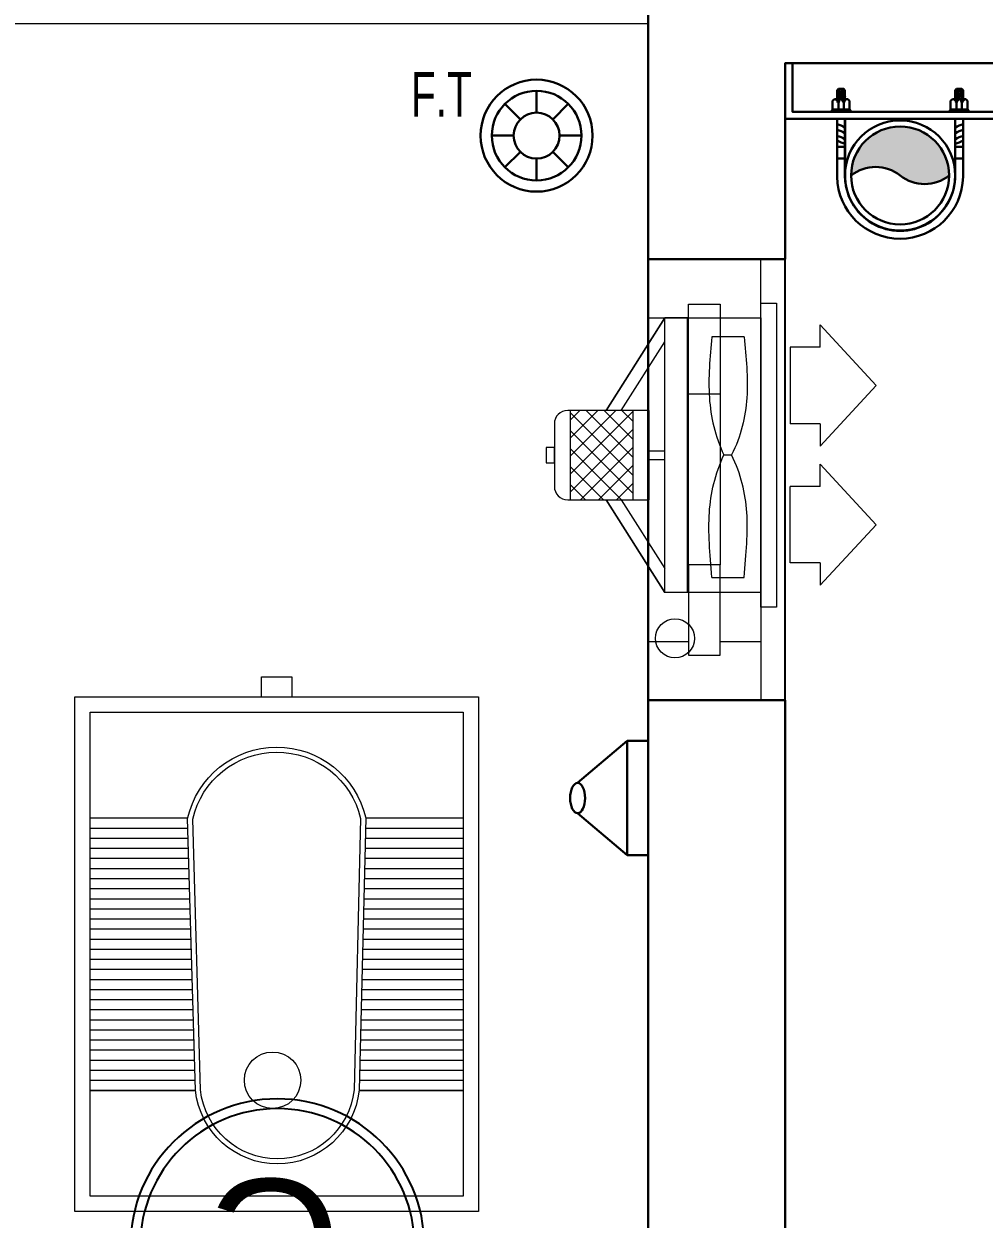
# Model space of a CAD drawing. Header units: millimetres. Extents: x 27934 to 36355, y -8056 to 1263.
# Drawn here: x 33214 to 34194, y -4021 to -2802 of the extents above; entities that cross this region are included whole.
import ezdxf

# ---------------------------------------------------------------- set-up
doc = ezdxf.new("R2010")
doc.units = ezdxf.units.MM
doc.header["$MEASUREMENT"] = 0
for name, color, linetype in [('_CarpetFSI', 191, 'Continuous'), ('_ResiFSI', 190, 'Continuous'), ('_Window', 115, 'Continuous'), ('Pantry 1', 4, 'Continuous'), ('SH- WWP', 92, 'Continuous')]:
    doc.layers.add(name, color=color, linetype=linetype)
for name, color, linetype, lineweight in [('A-GLAZ', 54, 'Continuous', 5), ('A-GLAZ-FRAM', 74, 'Continuous', 5), ('column no.', 183, 'Continuous', 13), ('FUR', 9, 'Continuous', 9), ('PP-TOILET 3', 8, 'Continuous', 30), ('SH - ANGLE SUPPORT', 7, 'Continuous', 30), ('SH - CWS', 180, 'Continuous', 30), ('SH-CEILING ROSE', 150, 'Continuous', 30), ('SH-Ele-EX fan', 3, 'Continuous', 20), ('SH-EQUIP.', 250, 'Continuous', 5), ('WALL A', 7, 'Continuous', 5)]:
    doc.layers.add(name, color=color, linetype=linetype, lineweight=lineweight)
doc.styles.add('ARIAL', font='')
doc.styles.add('S2', font='romans.shx', dxfattribs={"width": 0.65, "height": 4})
doc.styles.get('ARIAL').set_extended_font_data('Arial Baltic')

# ---------------------------------------------------------------- blocks, each defined once
blk = doc.blocks.new('GHGHGHGHG')
at = {"layer": 'SH-Ele-EX fan', "linetype": 'Continuous', "ltscale": 500}
h = blk.add_hatch(dxfattribs=at)
h.set_pattern_fill('ANSI37', color=186, scale=50, style=0)
h.set_pattern_definition([(45, (0, 0), (-4.419417382415921, 4.419417382415921), []), (135, (0, 0), (-4.419417382415921, -4.419417382415921), [])])
h.paths.add_polyline_path([(420432.4064390729, -531716.9546413815), (420432.4064390729, -531686.2395410772), (420388.4932031097, -531686.2395410772), (420388.4932031097, -531716.9546413815)])
at = {"layer": 'SH-Ele-EX fan', "color": 214, "ltscale": 9}
for p, q in [((420346.4890404545, -531594.2106859656), (420376.2630094965, -531566.8113549128)), ((420406.0369785384, -531594.2106859656), (420376.2630094965, -531566.8113549128)), ((420414.8626636466, -531594.2106859656), (420444.6366326886, -531566.8113549128)), ((420474.4106017304, -531594.2106859656), (420444.6366326886, -531566.8113549128)), ((420357.4725030041, -531594.2106859656), (420346.4890404545, -531594.2106859656)), ((420357.4725030041, -531594.2106859656), (420357.4725030041, -531609.0751712518)), ((420395.0535159889, -531594.2106859656), (420406.0369785384, -531594.2106859656)), ((420395.0535159889, -531594.2106859656), (420395.0535159889, -531609.0751712518)), ((420425.8461261961, -531594.2106859656), (420414.8626636466, -531594.2106859656)), ((420425.8461261961, -531594.2106859656), (420425.8461261961, -531609.0751712518)), ((420463.4271391809, -531594.2106859656), (420463.4271391809, -531609.0751712518)), ((420463.4271391809, -531594.2106859656), (420474.4106017304, -531594.2106859656)), ((420357.4725030041, -531609.0751712518), (420395.0535159889, -531609.0751712518)), ((420463.4271391809, -531609.0751712518), (420425.8461261961, -531609.0751712518)), ((420477.970260135, -531659.4554395654), (420477.9702601399, -531670.624248451))]:
    blk.add_line(p, q, dxfattribs=at)
at = {"layer": 'SH-Ele-EX fan', "color": 214, "linetype": 'Continuous', "ltscale": 150}
for p, q in [((420350.3287843679, -531647.478165561), (420350.3287843679, -531631.5995032534)), ((420468.5756484956, -531631.5995032534), (420468.5756484956, -531647.478165561)), ((420410.5150882476, -531641.5751135609), (420410.5150882476, -531637.5701088322)), ((420342.9293820476, -531659.4554395654), (420342.9293820476, -531670.624248451)), ((420342.9293820476, -531670.624248451), (420477.970260135, -531670.624248451)), ((420342.9293820476, -531670.624248451), (420388.4932031097, -531699.3998413909)), ((420388.4932031072, -531699.3998413909), (420342.9293820426, -531670.624248451)), ((420388.4932031072, -531692.0456539125), (420354.7252927661, -531670.624248451)), ((420408.3175811724, -531678.257505347), (420408.3175811724, -531670.624248451)), ((420412.5820610125, -531678.257505347), (420412.5820610125, -531670.624248451)), ((420477.970260135, -531670.624248451), (420432.4064390729, -531699.3998413909)), ((420432.4064390752, -531699.3998413909), (420477.9702601399, -531670.624248451)), ((420432.4064390752, -531692.0456539125), (420466.1743494164, -531670.624248451))]:
    blk.add_line(p, q, dxfattribs=at)
at = {"layer": 'SH-Ele-EX fan', "color": 7, "linetype": 'Continuous', "ltscale": 150}
for p, q in [((420388.4932031097, -531686.2395410772), (420432.4064390729, -531686.2395410772)), ((420388.4932031097, -531716.9546413815), (420432.4064390729, -531716.9546413815))]:
    blk.add_line(p, q, dxfattribs=at)
at = {"layer": 'SH-Ele-EX fan', "color": 214, "linetype": 'Continuous', "ltscale": 150}
for points in [[(420335.6976473459, -531623.4828358546), (420485.2019948391, -531623.4828358546), (420485.2019948391, -531615.7455411532), (420335.6976473459, -531615.7455411532)], [(420342.9293820476, -531659.4554395654), (420477.970260135, -531659.4554395654), (420477.970260135, -531623.4828197615), (420342.9293820476, -531623.4828197615)], [(420406.6680469715, -531724.936677111), (420414.2315952135, -531724.936677111), (420414.2315952135, -531728.993611794), (420406.6680469715, -531728.993611794)]]:
    blk.add_lwpolyline(points, close=True, dxfattribs=at)
blk.add_lwpolyline([(420388.4932031097, -531678.257505347), (420432.4064390729, -531678.257505347), (420432.4064390729, -531718.3892405976, -0.4142135623730951), (420425.8590025594, -531724.936677111), (420395.040639623, -531724.936677111, -0.4142135623730951), (420388.4932031097, -531718.3892405976)], format="xyb", close=True, dxfattribs=at)
for points, knots in [([(420350.3287843679, -531631.5995032534), (420362.3416087761, -531630.6379936412), (420381.9459636057, -531628.7563306447), (420401.1347518517, -531633.1099383135), (420410.5150882452, -531637.8310977714)], [0, 0, 0, 0, 12.20658272796199, 23.88813873768205, 23.88813873768205, 23.88813873768205, 23.88813873768205]), ([(420468.5756484956, -531631.5995032534), (420458.5580334064, -531630.6379936412), (420438.9536785745, -531628.7563306447), (420419.7648903309, -531633.1099383135), (420410.5150882476, -531637.8310977714)], [0, 0, 0, 0, 12.20658272796199, 23.88813873768205, 23.88813873768205, 23.88813873768205, 23.88813873768205]), ([(420350.3287843679, -531647.478165561), (420362.3416087737, -531648.4396751731), (420381.9459636057, -531650.3213381695), (420401.1347518517, -531645.9677305009), (420410.5150882476, -531641.5751135609)], [0, 0, 0, 0, 12.20658272796199, 23.88813873690169, 23.88813873690169, 23.88813873690169, 23.88813873690169]), ([(420468.5756484956, -531647.478165561), (420458.5580334089, -531648.4396751731), (420438.9536785745, -531650.3213381695), (420419.7648903309, -531645.9677305009), (420410.5150882476, -531641.5751135609)], [0, 0, 0, 0, 12.20658272796199, 23.88813873690169, 23.88813873690169, 23.88813873690169, 23.88813873690169])]:
    blk.add_open_spline(points, degree=3, knots=knots, dxfattribs=at)
blk = doc.blocks.new('hghghghgh')
at = {"layer": 'SH-CEILING ROSE', "linetype": 'Continuous'}
for p, q in [((-359.1171013209423, 3797.889272118148), (-362.0771996723525, 3794.400169456945)), ((-356.9883975041485, 3797.889272118148), (-354.0282991526801, 3794.400169457062)), ((-362.0771996723525, 3792.935033747243), (-362.0771996723525, 3794.400169456945)), ((-362.0771996723525, 3794.400169456945), (-354.0282991526801, 3794.400169457062)), ((-354.0282991526801, 3794.400169457062), (-354.0282991526801, 3792.935033747359)), ((-362.0771996723525, 3792.935033747243), (-354.0282991526801, 3792.935033747359))]:
    blk.add_line(p, q, dxfattribs=at)
blk.add_ellipse((-358.0527494125454, 3797.889272118148), major_axis=(-1.064351908396929, 0), ratio=0.4924001524089995, dxfattribs=at)
blk = doc.blocks.new('*U219')
at = {"lineweight": 0}
for p, q in [((2.339999999999918, 2.25), (15.2686956484726, 2.25)), ((5.399999999999976, 0.6300000000001093), (12.20869564847266, 0.6300000000001093)), ((12.20869564847266, -0.6299999999996544), (5.399999999999976, -0.6299999999996544)), ((15.2686956484726, -2.25), (2.339999999999918, -2.25))]:
    blk.add_line(p, q, dxfattribs=at)
at = {"layer": 'A-GLAZ-FRAM', "lineweight": 0}
for points in [[(0, 2.25), (0, -2.25), (2.339999999999918, -2.25), (2.339999999999918, -0.6299999999996544), (1.799999999999954, -0.6299999999996544), (1.799999999999954, 0.6300000000001093), (2.339999999999918, 0.6300000000001093), (2.339999999999918, 2.25)], [(17.60869564847263, 2.25), (17.60869564847263, -2.25), (15.2686956484726, -2.25), (15.2686956484726, -0.6299999999996544), (15.80869564847268, -0.6299999999996544), (15.80869564847268, 0.6300000000001093), (15.2686956484726, 0.6300000000001093), (15.2686956484726, 2.25)], [(1.799999999999954, -0.6299999999996544), (1.799999999999954, 0.6300000000001093), (5.399999999999976, 0.6300000000001093), (5.399999999999976, -0.6299999999996544)], [(15.80869564847268, -0.6299999999996544), (15.80869564847268, 0.6300000000001093), (12.20869564847266, 0.6300000000001093), (12.20869564847266, -0.6299999999996544)]]:
    blk.add_lwpolyline(points, close=True, dxfattribs=at)
blk = doc.blocks.new('A$C254E4782')
for p, q in [((17.49999444885475, 36.03851918775399), (17.49999444885475, 48.12499849696905)), ((18.74999444885475, 36.00830785786639), (18.74999444885475, 48.12499849696905)), ((19.99999444885475, 35.97809652797879), (19.99999444885475, 48.12499849696905)), ((21.24999444885475, 35.94788519809117), (21.24999444885475, 48.12499849696905)), ((22.49999444885475, 35.91767386820357), (22.49999444885475, 48.12499849696905)), ((23.74999444885475, 35.88746253831596), (23.74999444885475, 48.12499849696905)), ((24.99999444885475, 35.85725120842835), (24.99999444885475, 48.12499849696905)), ((26.24999444885475, 35.82703987853984), (26.24999444885475, 48.12499849696905)), ((27.49999444885475, 35.79682854865222), (27.49999444885475, 48.12499849696905)), ((28.74999444885475, 35.76661721876462), (28.74999444885475, 48.12499849696905)), ((29.99999444885475, 35.73640588887611), (29.99999444885475, 48.12499849696905)), ((31.24999444885475, 35.7061945589885), (31.24999444885475, 48.12499849696905)), ((32.49999444885475, 35.6759832291009), (32.49999444885475, 48.12499849696905)), ((33.74999444885475, 35.64577189921329), (33.74999444885475, 48.12499849696905)), ((34.99999444885475, 35.61556056932568), (34.99999444885475, 48.12499849696905)), ((36.24999444885475, 35.58534923943807), (36.24999444885475, 48.12499849696905)), ((37.49999444885475, 35.55513790955047), (37.49999444885475, 48.12499849696905)), ((38.74999444885475, 35.52492657966195), (38.74999444885475, 48.12499849696905)), ((39.99999444885475, 35.49471524977434), (39.99999444885475, 48.12499849696905)), ((41.24999444885474, 35.46450391988674), (41.24999444885474, 48.12499849696905)), ((42.49999444885474, 35.43429258999822), (42.49999444885474, 48.12499849696905)), ((43.74999444885474, 35.40408126011062), (43.74999444885474, 48.12499849696905)), ((44.99999444885474, 35.37386993022301), (44.99999444885474, 48.12499849696905)), ((46.24999444885474, 35.34365860033541), (46.24999444885474, 48.12499849696905)), ((47.49999444885474, 35.3134472704478), (47.49999444885474, 48.12499849696905)), ((48.74999444885474, 35.28323594056019), (48.74999444885474, 48.12499849696905)), ((49.99999444885474, 35.25302461067258), (49.99999444885474, 48.12499849696905)), ((51.24999444885474, 48.12499849696905), (51.24999444885474, 35.22281328078407)), ((51.24999444885474, 35.22281328078407), (51.24999444885474, 48.12499849696905)), ((47.49999444885474, 1.874998496969054), (47.49999444885474, 14.83872151525611)), ((48.74999444885474, 1.874998496969054), (48.74999444885474, 14.87384161262071)), ((49.99999444885474, 1.874998496969054), (49.99999444885474, 14.90896170998439)), ((51.24999444885474, 1.874998496969054), (51.24999444885474, 14.94408180734899)), ((51.24999444885474, 14.94408180734899), (51.24999444885474, 1.874998496969054)), ((17.49999444885475, 1.874998496969054), (17.49999444885475, 13.9958391785176)), ((18.74999444885475, 1.874998496969054), (18.74999444885475, 14.03095927588219)), ((19.99999444885475, 1.874998496969054), (19.99999444885475, 14.06607937324588)), ((21.24999444885475, 1.874998496969054), (21.24999444885475, 14.10119947061048)), ((22.49999444885475, 1.874998496969054), (22.49999444885475, 14.13631956797417)), ((23.74999444885475, 1.874998496969054), (23.74999444885475, 14.17143966533877)), ((24.99999444885475, 1.874998496969054), (24.99999444885475, 14.20655976270245)), ((26.24999444885475, 1.874998496969054), (26.24999444885475, 14.24167986006614)), ((27.49999444885475, 1.874998496969054), (27.49999444885475, 14.27679995743074)), ((28.74999444885475, 1.874998496969054), (28.74999444885475, 14.31192005479443)), ((29.99999444885475, 1.874998496969054), (29.99999444885475, 14.34704015215902)), ((31.24999444885475, 1.874998496969054), (31.24999444885475, 14.38216024952271)), ((32.49999444885475, 1.874998496969054), (32.49999444885475, 14.41728034688731)), ((33.74999444885475, 1.874998496969054), (33.74999444885475, 14.452400444251)), ((34.99999444885475, 1.874998496969054), (34.99999444885475, 14.48752054161559)), ((36.24999444885475, 1.874998496969054), (36.24999444885475, 14.52264063897928)), ((37.49999444885475, 1.874998496969054), (37.49999444885475, 14.55776073634388)), ((38.74999444885475, 1.874998496969054), (38.74999444885475, 14.59288083370757)), ((39.99999444885475, 1.874998496969054), (39.99999444885475, 14.62800093107216)), ((41.24999444885474, 1.874998496969054), (41.24999444885474, 14.66312102843585)), ((42.49999444885474, 1.874998496969054), (42.49999444885474, 14.69824112579954)), ((43.74999444885474, 1.874998496969054), (43.74999444885474, 14.73336122316414)), ((44.99999444885474, 1.874998496969054), (44.99999444885474, 14.76848132052782)), ((46.24999444885474, 1.874998496969054), (46.24999444885474, 14.80360141789242))]:
    blk.add_line(p, q)
for points in [[(2.499994448854748, 49.99999849696905), (66.24999444885474, 49.99999849696905), (66.24999444885474, -1.5030309441e-06), (2.499994448854748, -1.5030309441e-06)], [(4.374994448854748, 48.12499849696905), (64.37499444885474, 48.12499849696905), (64.37499444885474, 1.874998496969054), (4.374994448854748, 1.874998496969054)]]:
    blk.add_lwpolyline(points, close=True)
for points in [[(17.49988090996543, 36.03967911757809), (51.23776079433561, 35.22426614245706, -0.8999825525545267), (51.23795568109494, 14.942600892683), (17.5789300829731, 13.97683063351451, -0.7993920029036632)], [(17.56448329225372, 35.41177803453685), (51.1968596149502, 34.59891498174056, -0.8976893033926607), (51.19566134029287, 15.56780189568326), (17.63984007885688, 14.60499285352034, -0.793494440757531), (17.56448329225372, 35.41177803453685)]]:
    blk.add_lwpolyline(points, format="xyb", close=True)
blk.add_lwpolyline([(2.499994448854748, 23.12499849696906), (-5.5511452501e-06, 23.12499849696906), (-5.5511452501e-06, 26.87499849696906), (2.499994448854748, 26.87499849696906)])
at = {"lineweight": 0, "ltscale": 60}
blk.add_circle((50, 24.5), 3.5, dxfattribs=at)
blk = doc.blocks.new('GFDGRET')
at = {"layer": 'SH-EQUIP.', "linetype": 'Continuous', "lineweight": -3, "ltscale": 0.6}
for points in [[(-31254564.05112095, -21982861), (-31254575.75109099, -21982861), (-31254575.75109099, -21982828.60005996), (-31254484.36954786, -21982828.60005996)], [(-31254361.63045215, -21982828.60005996), (-31254270.25036367, -21982828.60005996), (-31254270.25036367, -21982856.30002998), (-31254281.95033369, -21982856.30002998)], [(-31254564.05112095, -21982861), (-31254564.05112095, -21982840.30002997), (-31254281.95033369, -21982840.30002997), (-31254281.95033369, -21982856.30002998)]]:
    blk.add_lwpolyline(points, dxfattribs=at)
for points in [[(-31254564.04821168, -21982861), (-31254599.55703292, -21982861), (-31254599.55703292, -21982856.30002998), (-31254564.04821168, -21982856.30002998)], [(-31254281.95033369, -21982861), (-31254246.44151245, -21982861), (-31254246.44151245, -21982856.30002998), (-31254281.95033369, -21982856.30002998)]]:
    blk.add_lwpolyline(points, close=True, dxfattribs=at)
for radius in [150, 140]:
    blk.add_circle((-31254423, -21982692), radius, dxfattribs=at)
at = {"layer": 'SH-EQUIP.', "linetype": 'Continuous', "lineweight": 40, "ltscale": 0.6, "insert": (-31255388.67415942, -21982757.13968022, -3.439272632e-06), "char_height": 131.25, "width": 2198.979320042568, "attachment_point": 7, "style": 'ARIAL'}
blk.add_mtext('\\pxi6.860571;\\fArial Baltic|b0|i0|c186|p34;\\C8;G', dxfattribs=at)
blk = doc.blocks.new('ft')
at = {"layer": 'Pantry 1', "color": 4, "lineweight": 30}
for p, q in [((375736.5640482833, 228355.4213645283), (375736.5640482832, 228356.2985302448)), ((375735.9113771082, 228355.1510192758), (375735.2911272818, 228355.7712691021)), ((375737.2167194585, 228355.1510192758), (375737.8369692847, 228355.7712691022)), ((375735.6410318556, 228354.4983481006), (375734.7638661393, 228354.4983481006)), ((375737.4870647109, 228354.4983481007), (375738.3642304275, 228354.4983481007)), ((375735.9113771082, 228353.8456769255), (375735.291127282, 228353.2254270992)), ((375737.2167194585, 228353.8456769255), (375737.8369692848, 228353.2254270992)), ((375736.5640482833, 228353.575331673), (375736.5640482833, 228352.6981659566))]:
    blk.add_line(p, q, dxfattribs=at)
for radius in [2.25022768011874, 1.800182144094993, 0.923016427672627]:
    blk.add_circle((375736.5640482833, 228354.4983481007), radius, dxfattribs=at)
at = {"layer": 'Pantry 1', "color": 4, "linetype": 'Continuous', "lineweight": 13, "insert": (375733.9643462751, 228357.0588413651), "char_height": 1.800182144094993, "attachment_point": 3, "style": 'S2'}
blk.add_mtext_dynamic_manual_height_columns('{\\fArial|b0|i0|c0|p0;F.T}', width=3.387824005469537, gutter_width=20, heights=[0], dxfattribs=at)
blk = doc.blocks.new('*X189')
at = {"color": 0}
for p, q in [((113.6040440224238, 341.4692042597887), (113.7240518539459, 341.5892120913109)), ((113.7279130090329, 341.4162965511011), (114.3176786467903, 342.0060621888587)), ((113.8423566890578, 341.3539635358294), (114.318169125598, 341.8297759723697)), ((113.9481308900426, 341.2829610415177), (114.3186596044057, 341.6534897558808)), ((114.0456951115147, 341.2037485676931), (114.3191500832134, 341.4772035393919)), ((114.1352787081868, 341.1165554690687), (114.3196405620211, 341.3009173229029)), ((114.2169109186877, 341.0214109842728), (114.3201310408288, 341.1246311064139)), ((114.2904245531791, 340.9181479234677), (114.3206215196365, 340.948344889925))]:
    blk.add_line(p, q, dxfattribs=at)
blk = doc.blocks.new('TRT4GGTRE')
at = {"layer": 'SH - ANGLE SUPPORT'}
for p, q in [((154081.540486655, -180740.7262974611), (154081.540486655, -180743.092725369)), ((154081.8604866549, -180740.802078369), (154081.8604866549, -180743.092725369)), ((154086.3597522933, -180740.802078369), (154086.3597522933, -180743.092725369)), ((154086.6797522933, -180740.7262974611), (154086.6797522933, -180743.092725369)), ((154081.540486655, -180741.4749398156), (154081.8604866549, -180741.4749398156)), ((154086.6797522932, -180741.4749398156), (154086.3597522933, -180741.4749398156)), ((154086.6797522933, -180741.4749398156), (154086.3597522933, -180741.4749398156)), ((154081.8701048977, -180741.9560694413), (154081.5501048977, -180741.9560694413)), ((154086.3501340505, -180741.9560694413), (154086.6701340505, -180741.9560694413)), ((154086.3501340506, -180741.9560694413), (154086.6701340505, -180741.9560694413)), ((154081.3165921845, -180743.3876655077), (154081.3165921845, -180743.4481062725)), ((154081.3165921845, -180743.4481062725), (154081.3492787396, -180743.4807928277)), ((154082.0512349068, -180743.4807928277), (154081.3492787396, -180743.4807928277)), ((154081.3538431125, -180743.4856753421), (154081.3538431125, -180743.828190477)), ((154081.3538431125, -180743.828190477), (154081.4283449685, -180743.902692333)), ((154081.5924720167, -180743.4807928277), (154081.5924720167, -180743.7509832642)), ((154081.8077229476, -180743.7515630471), (154081.8077229476, -180743.4807928277)), ((154082.0463523924, -180743.828190477), (154081.9718505363, -180743.902692333)), ((154082.0839214619, -180743.4481062725), (154082.0463523924, -180743.4856753421)), ((154082.0463523924, -180743.4856753421), (154082.0463523924, -180743.828190477)), ((154082.0839214619, -180743.3876655077), (154082.0839214619, -180743.4481062725)), ((154086.1360876546, -180743.3876655077), (154086.1360876546, -180743.4481062725)), ((154086.1360876546, -180743.4481062725), (154086.1736567241, -180743.4856753421)), ((154086.1687742097, -180743.4807928277), (154086.8707303768, -180743.4807928277)), ((154086.1736567241, -180743.4856753421), (154086.1736567241, -180743.828190477)), ((154086.1736567241, -180743.828190477), (154086.2481585801, -180743.902692333)), ((154086.4122861688, -180743.7515630471), (154086.4122861688, -180743.4807928277)), ((154086.6275370997, -180743.4807928277), (154086.6275370997, -180743.7509832642)), ((154086.866166004, -180743.828190477), (154086.791664148, -180743.902692333)), ((154086.866166004, -180743.4856753421), (154086.866166004, -180743.828190477)), ((154086.9034169319, -180743.4481062725), (154086.8707303768, -180743.4807928277)), ((154086.9034169319, -180743.3876655077), (154086.9034169319, -180743.4481062725)), ((154081.9718505363, -180743.902692333), (154081.4283449685, -180743.902692333)), ((154081.5400619592, -180744.2663159005), (154081.5926847665, -180744.3189387079)), ((154081.5400977525, -180744.2663516938), (154081.5400977525, -180743.902692333)), ((154081.8074749451, -180744.3189387079), (154081.5926847665, -180744.3189387079)), ((154081.8600977524, -180744.2663159005), (154081.8074749451, -180744.3189387079)), ((154081.8600977524, -180744.2663159005), (154081.8600977524, -180743.902692333)), ((154086.2481585801, -180743.902692333), (154086.791664148, -180743.902692333)), ((154086.359911364, -180744.2663159005), (154086.359911364, -180743.902692333)), ((154086.359911364, -180744.2663159005), (154086.4125341714, -180744.3189387079)), ((154086.4125341714, -180744.3189387079), (154086.6273243499, -180744.3189387079)), ((154086.6799471572, -180744.2663159005), (154086.6273243499, -180744.3189387079)), ((154086.679911364, -180744.2663516938), (154086.679911364, -180743.902692333))]:
    blk.add_line(p, q, dxfattribs=at)
at = {"layer": 'SH - ANGLE SUPPORT', "lineweight": 30, "ltscale": 30}
for centre, radius, start, end in [((154084.1101194741, -180740.7727785457), 2.570053173803585, 1.03628795968503, 178.9637120403146), ((154084.1101194742, -180740.772725372), 2.249999999973498, 358.9648763292033, 180.8913035842266)]:
    blk.add_arc(centre, radius, start, end, dxfattribs=at)
at = {"layer": 'SH - ANGLE SUPPORT', "extrusion": (0, 0, -1)}
for centre, major_axis, ratio, start_param, end_param in [((154081.3994711736, -180741.6298041989), (0.549993854861411, -0.549993854861411), 0.9999999996759106, 0.1632660789177474, 0.6092701062911134), ((154082.0802867934, -180743.1199703323), (0.7483036439644577, -0.7483036439644576), 0.9999999996438161, 3.391710508016508, 3.722963248035298), ((154082.4085461014, -180743.036900811), (0.674373949063994, -0.674373949063993), 0.9999995311078937, 3.304858807647168, 3.314800786626883), ((154081.3994711736, -180741.8779424273), (0.549993854861411, -0.549993854861411), 0.9999999996759106, 0.1632660789177474, 0.6092701062911134), ((154081.3994711736, -180742.1095377948), (0.5499938549968599, 0.5499938549968602), 0.9999999998192924, 1.734062405631684, 2.180066432849109), ((154082.4085461014, -180743.2850390394), (0.6743742929851421, 0.6743742929851421), 0.9999995182274329, 4.875654981974259, 4.885596952032631), ((154082.4085461014, -180743.5166344069), (0.6743742929851421, 0.6743742929851421), 0.9999995182274329, 4.875654981974259, 4.885596952032631), ((154086.1629696164, -180743.6788267256), (0.1836427452739943, 0.1836427452739944), 0.9999999999368011, 1.061026314300614, 1.819612572087615), ((154086.6627839327, -180743.6788267256), (0.1836427452988981, -0.1836427452988981), 0.9999999997967158, 1.317026384534139, 2.080566339229509), ((154086.4063042436, -180743.7212493187), (0.1574100662167231, -0.1574100662167231), 0.9999999999492623, -0.658116682002386, 0.1674448601525973), ((154086.8770220686, -180743.6788267256), (0.1836427452739944, -0.1836427452739943), 0.9999999999368007, 1.321980081502176, 2.080566339289176), ((154086.7802985962, -180743.8268833415), (0.32020012842279, 0.3202001284227902), 0.9999999999894765, 2.954778906716736, 3.562597790718143), ((154086.7576511525, -180743.8303758869), (0.3609602731301515, -0.3609602731301514), 0.9999999993591623, 1.329768371849386, 1.678717008354283), ((154086.7343442434, -180743.8692472037), (0.3609602733034911, -0.3609602733034911), 0.9999999989039782, 1.329768371954896, 1.608853964501181), ((154086.7870771743, -180743.7297032397), (0.3174102309503291, 0.3174102309503292), 0.9999999999057578, 2.957247137292501, 3.531377346265892), ((154086.7889227197, -180743.7747725208), (0.2498462547944095, 0.2498462547944096), 0.9999999997529782, 3.071035399997783, 3.556541279237201), ((154086.4241821007, -180744.5428009486), (0.1705916081115296, -0.1705916081115296), 0.9999999983057128, 4.117982481353084, 4.309006795747404), ((154086.4593586034, -180744.3608134762), (0.0704988428573968, 0.0704988428573968), 0.9999999987001684, 5.845023447389594, 6.635131607982422), ((154086.481670248, -180744.3866108442), (0.1348098848379323, -0.1348098848379323), 0.999999999983239, 4.157022774639242, 5.034816392521291), ((154086.8799438566, -180743.5310681783), (0.3609602734330845, -0.3609602734330845), 0.9999999985248336, 1.329768372018399, 1.54079884775981), ((154086.4897804378, -180744.2849772299), (0.1344147606365146, 0.1344147606365146), 0.9999999999432047, 5.728383428853866, 6.607487426847042), ((154086.5115142749, -180744.278477102), (0.1705916076887824, 0.1705916076887824), 0.9999999996600234, 5.688778807204156, 6.270402491439438), ((154086.5697817139, -180744.2046219232), (0.1705916076496874, 0.1705916076496874), 0.9999999997602936, 5.688778807250682, 5.971833700119642)]:
    blk.add_ellipse(centre, major_axis=major_axis, ratio=ratio, start_param=start_param, end_param=end_param, dxfattribs=at)
at = {"layer": 'SH - ANGLE SUPPORT'}
for centre, major_axis, ratio, start_param, end_param in [((154086.1399521548, -180743.1199703323), (-0.7483036439644577, -0.7483036439644576), 0.9999999996438161, 3.391710508016508, 3.722963248035298), ((154086.1399521549, -180743.1199703323), (-0.7483036439644577, -0.7483036439644576), 0.9999999996438161, 3.391710508016508, 3.722963248035298), ((154085.8116928468, -180743.036900811), (-0.674373949063994, -0.674373949063993), 0.9999995311078937, 3.304858807647168, 3.314800786626883), ((154085.8116928468, -180743.036900811), (-0.674373949063994, -0.674373949063993), 0.9999995311078937, 3.304858807647168, 3.314800786626883), ((154086.8207677746, -180741.6298041989), (-0.549993854861411, -0.549993854861411), 0.9999999996759106, 0.1632660789177474, 0.6092701062911134), ((154086.8207677747, -180741.6298041989), (-0.549993854861411, -0.549993854861411), 0.9999999996759106, 0.1632660789177474, 0.6092701062911134), ((154085.8116928468, -180743.2850390394), (-0.6743742929851421, 0.6743742929851421), 0.9999995182274329, 4.875654981974259, 4.885596952032631), ((154085.8116928468, -180743.2850390394), (-0.6743742929851421, 0.6743742929851421), 0.9999995182274329, 4.875654981974259, 4.885596952032631), ((154085.8116928468, -180743.5166344069), (-0.6743742929851421, 0.6743742929851421), 0.9999995182274329, 4.875654981974259, 4.885596952032631), ((154085.8116928468, -180743.5166344069), (-0.6743742929851421, 0.6743742929851421), 0.9999995182274329, 4.875654981974259, 4.885596952032631), ((154086.8207677746, -180741.8779424273), (-0.549993854861411, -0.549993854861411), 0.9999999996759106, 0.1632660789177474, 0.6092701062911134), ((154086.8207677747, -180741.8779424273), (-0.549993854861411, -0.549993854861411), 0.9999999996759106, 0.1632660789177474, 0.6092701062911134), ((154086.8207677746, -180742.1095377948), (-0.5499938549968599, 0.5499938549968602), 0.9999999998192924, 1.734062405631684, 2.180066432849109), ((154086.8207677747, -180742.1095377948), (-0.5499938549968599, 0.5499938549968602), 0.9999999998192924, 1.734062405631684, 2.180066432849109), ((154081.3429870478, -180743.6788267256), (-0.1836427452739944, -0.1836427452739943), 0.9999999999368007, 1.321980081502176, 2.080566339289176), ((154081.8137048728, -180743.7212493187), (-0.1574100662167231, -0.1574100662167231), 0.9999999999492623, -0.658116682002386, 0.1674448601525973), ((154081.5572251838, -180743.6788267256), (-0.1836427452988981, -0.1836427452988981), 0.9999999997967158, 1.317026384534139, 2.080566339229509), ((154082.0570395, -180743.6788267256), (-0.1836427452739943, 0.1836427452739944), 0.9999999999368011, 1.061026314300614, 1.819612572087615), ((154081.6502274026, -180744.2046219232), (-0.1705916076496874, 0.1705916076496874), 0.9999999997602936, 5.688778807250682, 5.971833700119642), ((154081.7084948415, -180744.278477102), (-0.1705916076887822, 0.1705916076887826), 0.9999999996600234, 5.688778807204156, 6.270402491439438), ((154081.7302286786, -180744.2849772299), (-0.1344147606365146, 0.1344147606365146), 0.9999999999432047, 5.728383428853866, 6.607487426847042), ((154081.7383388685, -180744.3866108442), (-0.1348098848379323, -0.1348098848379323), 0.999999999983239, 4.157022774639242, 5.034816392521291), ((154081.3400652599, -180743.5310681783), (-0.3609602734330845, -0.3609602734330845), 0.9999999985248336, 1.329768372018399, 1.54079884775981), ((154081.4310863967, -180743.7747725208), (-0.2498462547944095, 0.2498462547944096), 0.9999999997529782, 3.071035399997783, 3.556541279237201), ((154081.760650513, -180744.3608134762), (-0.0704988428573968, 0.0704988428573968), 0.9999999987001684, 5.845023447389594, 6.635131607982422), ((154081.4329319422, -180743.7297032397), (-0.3174102309503291, 0.3174102309503292), 0.9999999999057578, 2.957247137292501, 3.531377346265892), ((154081.4397105203, -180743.8268833415), (-0.32020012842279, 0.3202001284227902), 0.9999999999894765, 2.954778906716736, 3.562597790718143), ((154081.7958270158, -180744.5428009486), (-0.1705916081115296, -0.1705916081115296), 0.9999999983057128, 4.117982481353084, 4.309006795747404), ((154081.462357964, -180743.8303758869), (-0.3609602731301515, -0.3609602731301514), 0.9999999993591623, 1.329768371849386, 1.678717008354283), ((154081.485664873, -180743.8692472037), (-0.3609602733034911, -0.3609602733034911), 0.9999999989039782, 1.329768371954896, 1.608853964501181)]:
    blk.add_ellipse(centre, major_axis=major_axis, ratio=ratio, start_param=start_param, end_param=end_param, dxfattribs=at)
at = {"layer": 'SH - ANGLE SUPPORT', "extrusion": (0, 0, -1), "yscale": 0.1862546400225255, "zscale": -0.1862546400225255}
for p, xscale, rotation in [((-154145.1731269465, -180722.6099049029), 0.1862546400225255, 270), ((-154145.4408871574, -180722.6104846858), 0.1862546400225255, 270), ((-154022.779121959, -180722.6104846858), -0.1862546400225255, 90), ((-154023.04688217, -180722.6099049029), -0.1862546400225255, 90)]:
    blk.add_blockref('*X189', p, dxfattribs=dict(at, xscale=xscale, rotation=rotation))
blk = doc.blocks.new('A$C03973A2D')
at = {"layer": 'SH- WWP', "lineweight": 30}
h = blk.add_hatch(color=256, dxfattribs=at)
edge = h.paths.add_edge_path()
edge.add_ellipse((-1, 1.249929575773421), major_axis=(-1.131884257421873, 1.131884257421873), ratio=1, start_angle=96.33861705339172, end_angle=173.6613829466091, ccw=False)
edge.add_ellipse((0, 0), major_axis=(1.414213562374951, 1.414213562374951), ratio=0.999999999997374, start_angle=-44.99999999999898, end_angle=135, ccw=False)
edge.add_ellipse((1, -1.249929575773421), major_axis=(1.131884257421873, 1.131884257421873), ratio=1, start_angle=6.338617053391652, end_angle=83.6613829466083)
for radius in [2.25, 2]:
    blk.add_circle((0, 0), radius, dxfattribs=at)
for centre, start, end in [((1, -1.249929575773421), 51.33861705367174, 128.6613829463282), ((-1, 1.249929575773421), 231.3386170536718, 308.6613829463283)]:
    blk.add_arc(centre, 1.600726067880088, start, end, dxfattribs=at)

msp = doc.modelspace()

# ---------------------------------------------------------------- linework, layer by layer
at = {"layer": '_CarpetFSI'}
msp.add_lwpolyline([(35261.18965250795, -4896.812091245345), (33851.18965250795, -4896.812091245345), (33851.18965250795, -2701.812091245345), (34786.18964868954, -2701.812091245345), (34786.18964868954, -416.8120912565208), (33936.18965250795, -416.8120912565208), (33936.18965250795, 663.1879049325067), (30501.18964868953, 663.1879049325067), (30501.18964868953, -556.812091245345), (28266.18965250795, -556.812091245345), (28266.18965250795, -7641.766509435169), (35261.18965250795, -7641.766509435169)], close=True, dxfattribs=at)
at = {"layer": '_ResiFSI'}
msp.add_lwpolyline([(33991.18965250795, -2841.812091245345), (34926.18965250795, -2841.812091245345), (34926.18965250795, -276.8120912565209), (34076.18965250795, -276.8120912565209), (34076.18965250795, 803.187904932507), (28126.18965250795, 803.187904932507), (28126.18965250795, -7781.766513246141), (35401.18965250795, -7781.766513246141), (35401.18965250795, -4756.812091256521), (33991.18965250795, -4756.812091256521)], close=True, dxfattribs=at)
at = {"layer": '_Window'}
for points in [[(33991.18965250795, -3041.812091256521), (33851.18965250795, -3041.812091256521), (33851.18965250795, -3491.812091256521), (33991.18965250795, -3491.812091256521)], [(33991.18965251914, -3041.812091256521), (33851.18965251913, -3041.812091256521), (33851.18965251913, -3491.812091256521), (33991.18965251914, -3491.812091256521)]]:
    msp.add_lwpolyline(points, close=True, dxfattribs=at)
at = {"layer": 'column no.', "color": 6, "linetype": 'Continuous', "lineweight": 20, "ltscale": 0.6}
msp.add_lwpolyline([(34476.18965250795, -2841.812091245345), (33991.18965250795, -2841.812091245345), (33991.18965251914, -3041.812091256521)], dxfattribs=at)
at = {"layer": 'PP-TOILET 3', "lineweight": 0, "ltscale": 60}
msp.add_lwpolyline([(33851.18965250795, -2801.812095067493), (31716.19877703657, -2801.812095067493), (31716.19877703657, -4251.815952486388), (33851.18965250795, -4251.815952486388)], close=True, dxfattribs=at)
at = {"layer": 'SH - ANGLE SUPPORT'}
for points in [[(33991.18965250795, -2841.812091245345), (33991.18935820629, -2898.797482865892), (34926.4322686473, -2898.812352555833), (34926.43707441708, -2841.812091245345)], [(34918.43453877961, -2841.823672677419), (34918.4348042885, -2891.435563466541), (33998.56748962944, -2891.427264585189), (33998.56315592845, -2841.800065415941)]]:
    msp.add_lwpolyline(points, dxfattribs=at)
at = {"layer": 'SH - CWS', "linetype": 'Continuous', "lineweight": 0, "ltscale": 0.6}
msp.add_circle((33878.65449283813, -3428.812091256521), 20, dxfattribs=at)
at = {"layer": 'WALL A', "linetype": 'Continuous', "lineweight": 30, "ltscale": 0.6}
for points in [[(34926.18965250795, -276.8120912565209), (34526.18965250795, -276.8120912565209), (34526.18965250795, -416.8120912565208), (34786.18964868954, -416.8120912565208), (34786.18964868954, -2701.812091245345), (33851.18965250795, -2701.812091245345), (33851.18965250795, -3041.812091256521), (33991.18965250795, -3041.812091256521), (33991.18965250795, -2841.812091245345), (34926.18965250795, -2841.812091245345)], [(33991.18965250795, -3491.812091256521), (33851.18965250795, -3491.812091256521), (33851.18965250795, -4896.812091245345), (33991.18965250795, -4896.812091245345), (33991.18965250795, -4756.812091256521)]]:
    msp.add_lwpolyline(points, close=True, dxfattribs=at)

# ---------------------------------------------------------------- block references
at = {"color": 1, "linetype": 'Continuous', "lineweight": 13, "xscale": 25.40415704388033, "yscale": 25.40415704388033, "zscale": 25.40415704388033}
msp.add_blockref('ft', (-9511533.245539052, -5804069.357174727), dxfattribs=at)
at = {"layer": 'A-GLAZ', "xscale": 25.55555555554894, "yscale": 25.55555555554894, "zscale": 25.55555555554894, "rotation": 270.0011644393922}
msp.add_blockref('*U219', (33908.68965249678, -3041.810922666482), dxfattribs=at)
at = {"layer": 'FUR', "extrusion": (0, 0, -1), "xscale": -8.235294109366446, "yscale": 8.235294109366446, "zscale": -8.235294109366446, "rotation": 89.99999999999999}
msp.add_blockref('A$C254E4782', (-33266.22037308299, -3467.991048395698, -2.7514181056e-06), dxfattribs=at)
at = {"layer": 'SH - ANGLE SUPPORT', "extrusion": (0, 0, -1), "xscale": 24.99999999999996, "yscale": 24.99999999999996, "zscale": -24.99999999999996, "rotation": 179.9997465402005}
for p in [(3817974.354081853, -4521493.159833395), (3817974.34898164, -4521493.156515556)]:
    msp.add_blockref('TRT4GGTRE', p, dxfattribs=at)
at = {"layer": 'SH- WWP', "lineweight": 30, "xscale": -24.99999999999999, "yscale": 24.99999999999999, "zscale": 24.99999999999999, "rotation": 359.9997464568233}
msp.add_blockref('A$C03973A2D', (34108.41038835963, -2956.486044614605), dxfattribs=at)
at = {"layer": 'SH-CEILING ROSE', "lineweight": 0, "xscale": -14.51495151513896, "yscale": 14.51495151513896, "zscale": 14.51495151513896, "rotation": 90}
msp.add_blockref('hghghghgh', (88905.44862333854, -8788.930388837149, 0.7666394403981461), dxfattribs=at)
at = {"layer": 'SH-Ele-EX fan', "lineweight": 0, "xscale": -2.07621315053326, "yscale": 2.07621315053326, "zscale": 2.07621315053326, "rotation": 270}
msp.add_blockref('GHGHGHGHG', (1137729.851263409, -876103.5385348566, -2.7514181056e-06), dxfattribs=at)
at = {"layer": 'SH-EQUIP.', "linetype": 'Continuous', "lineweight": 40, "ltscale": 0.6, "xscale": -1}
msp.add_blockref('GFDGRET', (-31220950.14218091, 21978643.2622817, 2.7514181056e-06), dxfattribs=at)

doc.saveas('drawing.dxf')
